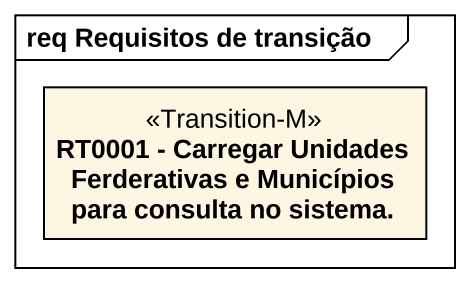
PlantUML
@startuml
mainframe req Requisitos de transição
hide circle
hide empty members
class "RT0001 - Carregar Unidades Ferderativas e Municípios para consulta no sistema." as RT0001_Carregar_Unidades <<Transition-M>>
@enduml
